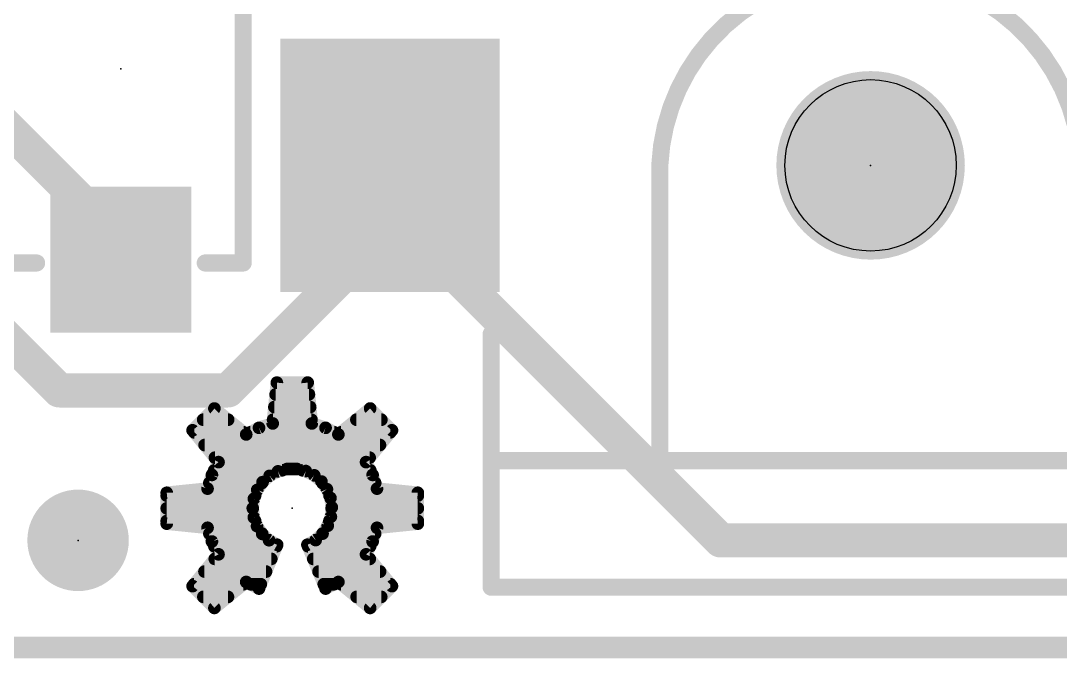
# Model space of a CAD drawing. Extents: x -128 to 56, y -3 to 18.
# Drawn here: x 8.21 to 20.54, y -0.13 to 7.43 of the extents above; entities that cross this region are included whole.
import ezdxf

# ---------------------------------------------------------------- set-up
doc = ezdxf.new("R2010")
doc.units = 0
for name, color, linetype in [('1', 12, 'CONTINUOUS'), ('16', 132, 'CONTINUOUS'), ('20', 53, 'CONTINUOUS'), ('21', 53, 'CONTINUOUS'), ('23', 53, 'CONTINUOUS'), ('29', 253, 'CONTINUOUS'), ('30', 253, 'CONTINUOUS'), ('31', 253, 'CONTINUOUS'), ('49', 253, 'CONTINUOUS'), ('51', 53, 'CONTINUOUS')]:
    doc.layers.add(name, color=color, linetype=linetype)

# ---------------------------------------------------------------- blocks, each defined once
blk = doc.blocks.new('RECT')
blk.add_solid([(-0.5, -0.5), (0.5, -0.5), (-0.5, 0.5), (0.5, 0.5)])
blk = doc.blocks.new('PIE')
at = {"const_width": 0.5}
blk.add_lwpolyline([(0, -0.25, 1), (0, 0.25, 1), (0, -0.25)], format="xyb", dxfattribs=at)

msp = doc.modelspace()

# ---------------------------------------------------------------- linework, layer by layer
at = {"layer": '1'}
for points, const_width in [([(6.635, 7.58), (9.398, 4.817)], 0.4064), ([(12.588, 5.715), (12.588, 5.192)], 0.4064), ([(12.588, 5.192), (12.7, 5.08)], 0.4064), ([(6.635, 5.08), (8.667, 3.048)], 0.4064), ([(10.668, 3.048), (12.7, 5.08)], 0.4064), ([(12.7, 5.08), (16.51, 1.27)], 0.4064), ([(9.398, 4.817), (9.398, 4.5974)], 0.4064), ([(8.667, 3.048), (10.668, 3.048)], 0.4064), ([(16.51, 1.27), (33.02, 1.27)], 0.4064), ([(54.61, 0), (0, 0)], 0.254)]:
    msp.add_lwpolyline(points, dxfattribs=dict(at, const_width=const_width))
at = {"layer": '1', "const_width": 0.2032}
for points in [[(12.6896, 5.715, 1), (12.4864, 5.715)], [(12.6598, 5.2638, 1), (12.5162, 5.1202)], [(12.4864, 5.192, 1), (12.6896, 5.192)], [(12.7718, 5.1518, 1), (12.6282, 5.0082)], [(12.7718, 5.0082, 1), (12.6282, 5.1518)], [(12.6282, 5.0082, 1), (12.7718, 5.1518)], [(9.4996, 4.817, 1), (9.2964, 4.817)], [(9.3262, 4.7452, 1), (9.4698, 4.8888)], [(9.2964, 4.5974, 1), (9.4996, 4.5974)], [(8.667, 3.1496, 1), (8.667, 2.9464)], [(8.5952, 2.9762, 1), (8.7388, 3.1198)], [(10.5962, 3.1198, 1), (10.7398, 2.9762)], [(10.668, 2.9464, 1), (10.668, 3.1496)], [(16.51, 1.3716, 1), (16.51, 1.1684)], [(16.4382, 1.1982, 1), (16.5818, 1.3418)]]:
    msp.add_lwpolyline(points, format="xyb", dxfattribs=at)
at = {"layer": '16', "const_width": 0.254}
msp.add_lwpolyline([(54.61, 0), (0, 0)], dxfattribs=at)
at = {"layer": '20', "const_width": 0.2032}
msp.add_lwpolyline([(0, 0), (54.61, 0)], dxfattribs=at)
at = {"layer": '20'}
msp.add_circle((18.288, 5.715), 1.016, dxfattribs=at)
at = {"layer": '21'}
for points, const_width in [([(10.848, 9.158), (10.848, 4.558)], 0.2032), ([(15.788, 2.215), (15.788, 5.715)], 0.2032), ([(8.398, 4.558), (7.948, 4.558)], 0.2032), ([(10.848, 4.558), (10.398, 4.558)], 0.2032), ([(13.788, 2.215), (13.788, 3.715)], 0.2032), ([(11.2472, 3.1398), (11.198, 2.6559)], 0.15), ([(11.6128, 3.1398), (11.2472, 3.1398)], 0.15), ([(11.662, 2.6559), (11.6128, 3.1398)], 0.15), ([(11.233, 3), (11.627, 3)], 0.15), ([(10.5065, 2.833), (10.248, 2.5745)], 0.15), ([(10.8835, 2.5256), (10.5065, 2.833)], 0.15), ([(11.2177, 2.85), (11.6423, 2.85)], 0.15), ([(12.3535, 2.833), (11.9765, 2.5256)], 0.15), ([(12.612, 2.5745), (12.3535, 2.833)], 0.15), ([(10.3735, 2.7), (10.6696, 2.7)], 0.15), ([(11.198, 2.6559), (11.0353, 2.6038)], 0.15), ([(11.2025, 2.7), (11.6575, 2.7)], 0.15), ([(11.8247, 2.6038), (11.662, 2.6559)], 0.15), ([(12.1904, 2.7), (12.4865, 2.7)], 0.15), ([(10.248, 2.5745), (10.5554, 2.1975)], 0.15), ([(10.268, 2.55), (10.8536, 2.55)], 0.15), ([(11.0353, 2.6038), (10.8835, 2.5256)], 0.15), ([(10.9309, 2.55), (11.9291, 2.55)], 0.15), ([(11.9765, 2.5256), (11.8247, 2.6038)], 0.15), ([(12.0064, 2.55), (12.592, 2.55)], 0.15), ([(12.3046, 2.1975), (12.612, 2.5745)], 0.15), ([(10.3903, 2.4), (12.4697, 2.4)], 0.15), ([(10.5554, 2.1975), (10.4772, 2.0457)], 0.15), ([(10.5126, 2.25), (12.3474, 2.25)], 0.15), ([(12.3828, 2.0457), (12.3046, 2.1975)], 0.15), ([(13.788, 2.215), (15.788, 2.215)], 0.2032), ([(15.788, 2.215), (20.788, 2.215)], 0.2032), ([(10.4772, 2.0457), (10.4251, 1.883)], 0.15), ([(10.5052, 2.1), (11.3078, 2.1)], 0.15), ([(11.0776, 1.96), (11.1611, 2.0349)], 0.15), ([(11.1611, 2.0349), (11.2601, 2.0878)], 0.15), ([(11.2601, 2.0878), (11.3688, 2.1156)], 0.15), ([(11.3688, 2.1156), (11.481, 2.1168)], 0.15), ([(11.481, 2.1168), (11.5902, 2.0914)], 0.15), ([(11.5532, 2.1), (12.3548, 2.1)], 0.15), ([(11.5902, 2.0914), (11.6903, 2.0406)], 0.15), ([(11.6903, 2.0406), (11.7755, 1.9676)], 0.15), ([(12.4349, 1.883), (12.3828, 2.0457)], 0.15), ([(10.4466, 1.95), (11.0707, 1.95)], 0.15), ([(11.0142, 1.8674), (11.0776, 1.96)], 0.15), ([(11.7755, 1.9676), (11.8409, 1.8764)], 0.15), ([(11.7881, 1.95), (12.4134, 1.95)], 0.15), ([(10.4251, 1.883), (9.9412, 1.8338)], 0.15), ([(9.9412, 1.8338), (9.9412, 1.4682)], 0.15), ([(9.9412, 1.8), (10.9888, 1.8)], 0.15), ([(10.9747, 1.7624), (11.0142, 1.8674)], 0.15), ([(11.8409, 1.8764), (11.8827, 1.7723)], 0.15), ([(11.8715, 1.8), (12.9188, 1.8)], 0.15), ([(12.9188, 1.8338), (12.4349, 1.883)], 0.15), ([(12.9188, 1.4682), (12.9188, 1.8338)], 0.15), ([(10.9612, 1.651), (10.9747, 1.7624)], 0.15), ([(10.9741, 1.5416), (10.9612, 1.651)], 0.15), ([(11.8827, 1.7723), (11.8985, 1.6612)], 0.15), ([(11.8985, 1.6612), (11.8876, 1.5495)], 0.15), ([(9.9412, 1.65), (10.9613, 1.65)], 0.15), ([(11.0123, 1.4382), (10.9741, 1.5416)], 0.15), ([(11.8876, 1.5495), (11.8503, 1.4437)], 0.15), ([(11.8974, 1.65), (12.9188, 1.65)], 0.15), ([(9.9412, 1.5), (10.9895, 1.5)], 0.15), ([(9.9412, 1.4682), (10.4251, 1.419)], 0.15), ([(10.4251, 1.419), (10.4772, 1.2563)], 0.15), ([(11.0735, 1.3465), (11.0123, 1.4382)], 0.15), ([(11.8503, 1.4437), (11.789, 1.3497)], 0.15), ([(11.8701, 1.5), (12.9188, 1.5)], 0.15), ([(12.3828, 1.2563), (12.4349, 1.419)], 0.15), ([(12.4349, 1.419), (12.9188, 1.4682)], 0.15), ([(10.4472, 1.35), (11.0712, 1.35)], 0.15), ([(11.1544, 1.2717), (11.0735, 1.3465)], 0.15), ([(11.789, 1.3497), (11.7072, 1.273)], 0.15), ([(11.7893, 1.35), (12.4128, 1.35)], 0.15), ([(10.4772, 1.2563), (10.5554, 1.1045)], 0.15), ([(10.5062, 1.2), (11.2432, 1.2)], 0.15), ([(11.0353, 0.6982), (11.2506, 1.2179)], 0.15), ([(11.2506, 1.2179), (11.1544, 1.2717)], 0.15), ([(11.7072, 1.273), (11.6094, 1.2179)], 0.15), ([(11.6094, 1.2179), (11.8247, 0.6982)], 0.15), ([(11.6168, 1.2), (12.3538, 1.2)], 0.15), ([(12.3046, 1.1045), (12.3828, 1.2563)], 0.15), ([(10.5554, 1.1045), (10.248, 0.7275)], 0.15), ([(10.511, 1.05), (11.181, 1.05)], 0.15), ([(11.679, 1.05), (12.349, 1.05)], 0.15), ([(12.612, 0.7275), (12.3046, 1.1045)], 0.15), ([(10.3887, 0.9), (11.1189, 0.9)], 0.15), ([(11.7411, 0.9), (12.4713, 0.9)], 0.15), ([(10.248, 0.7275), (10.5065, 0.469)], 0.15), ([(10.2663, 0.75), (10.8511, 0.75)], 0.15), ([(10.5065, 0.469), (10.8835, 0.7764)], 0.15), ([(10.8835, 0.7764), (11.0353, 0.6982)], 0.15), ([(10.9347, 0.75), (11.0568, 0.75)], 0.15), ([(11.8032, 0.75), (11.9253, 0.75)], 0.15), ([(11.8247, 0.6982), (11.9765, 0.7764)], 0.15), ([(11.9765, 0.7764), (12.3535, 0.469)], 0.15), ([(12.0089, 0.75), (12.5937, 0.75)], 0.15), ([(12.3535, 0.469), (12.612, 0.7275)], 0.15), ([(10.3755, 0.6), (10.6672, 0.6)], 0.15), ([(12.1928, 0.6), (12.4845, 0.6)], 0.15)]:
    msp.add_lwpolyline(points, dxfattribs=dict(at, const_width=const_width))
for points, const_width in [([(18.288, 8.001, 0.4142), (15.788, 5.715)], 0.2032), ([(20.788, 5.715, 0.4142), (18.288, 8.001)], 0.2032), ([(15.8388, 5.715, 1), (15.7372, 5.715)], 0.1016), ([(15.7373, 5.7173, 1), (15.8387, 5.7127)], 0.1016), ([(8.398, 4.5072, 1), (8.398, 4.6088)], 0.1016), ([(10.398, 4.6088, 1), (10.398, 4.5072)], 0.1016), ([(10.7972, 4.558, 1), (10.8988, 4.558)], 0.1016), ([(10.848, 4.5072, 1), (10.848, 4.6088)], 0.1016), ([(13.8388, 3.715, 1), (13.7372, 3.715)], 0.1016), ([(11.2472, 3.1773, 1), (11.2472, 3.1023)], 0.075), ([(11.2845, 3.136, 1), (11.2099, 3.1436)], 0.075), ([(11.6501, 3.1436, 1), (11.5755, 3.136)], 0.075), ([(11.6128, 3.1023, 1), (11.6128, 3.1773)], 0.075), ([(11.233, 3.0375, 1), (11.233, 2.9625)], 0.075), ([(11.627, 2.9625, 1), (11.627, 3.0375)], 0.075), ([(10.5302, 2.8621, 1), (10.4828, 2.8039)], 0.075), ([(10.533, 2.8065, 1), (10.48, 2.8595)], 0.075), ([(11.2177, 2.8875, 1), (11.2177, 2.8125)], 0.075), ([(11.6423, 2.8125, 1), (11.6423, 2.8875)], 0.075), ([(12.38, 2.8595, 1), (12.327, 2.8065)], 0.075), ([(12.3772, 2.8039, 1), (12.3298, 2.8621)], 0.075), ([(10.3735, 2.7375, 1), (10.3735, 2.6625)], 0.075), ([(10.6696, 2.6625, 1), (10.6696, 2.7375)], 0.075), ([(11.2025, 2.7375, 1), (11.2025, 2.6625)], 0.075), ([(11.2094, 2.6202, 1), (11.1866, 2.6916)], 0.075), ([(11.6734, 2.6916, 1), (11.6506, 2.6202)], 0.075), ([(11.6575, 2.6625, 1), (11.6575, 2.7375)], 0.075), ([(12.1904, 2.7375, 1), (12.1904, 2.6625)], 0.075), ([(12.4865, 2.6625, 1), (12.4865, 2.7375)], 0.075), ([(10.2771, 2.5982, 1), (10.2189, 2.5508)], 0.075), ([(10.2215, 2.601, 1), (10.2745, 2.548)], 0.075), ([(10.268, 2.5875, 1), (10.268, 2.5125)], 0.075), ([(10.8663, 2.5589, 1), (10.9007, 2.4923)], 0.075), ([(10.8536, 2.5125, 1), (10.8536, 2.5875)], 0.075), ([(10.8598, 2.4965, 1), (10.9072, 2.5547)], 0.075), ([(10.9309, 2.5875, 1), (10.9309, 2.5125)], 0.075), ([(11.0239, 2.6395, 1), (11.0468, 2.5681)], 0.075), ([(11.0525, 2.5705, 1), (11.0182, 2.6372)], 0.075), ([(11.1607, 2.6597, 1), (11.2353, 2.6521)], 0.075), ([(11.6247, 2.6521, 1), (11.6993, 2.6597)], 0.075), ([(11.8418, 2.6372, 1), (11.8075, 2.5705)], 0.075), ([(11.8132, 2.5681, 1), (11.8361, 2.6395)], 0.075), ([(11.9291, 2.5125, 1), (11.9291, 2.5875)], 0.075), ([(11.9528, 2.5547, 1), (12.0002, 2.4965)], 0.075), ([(11.9593, 2.4923, 1), (11.9937, 2.5589)], 0.075), ([(12.0064, 2.5875, 1), (12.0064, 2.5125)], 0.075), ([(12.6411, 2.5508, 1), (12.5829, 2.5982)], 0.075), ([(12.5855, 2.548, 1), (12.6385, 2.601)], 0.075), ([(12.592, 2.5125, 1), (12.592, 2.5875)], 0.075), ([(10.3903, 2.4375, 1), (10.3903, 2.3625)], 0.075), ([(12.4697, 2.3625, 1), (12.4697, 2.4375)], 0.075), ([(10.5126, 2.2875, 1), (10.5126, 2.2125)], 0.075), ([(10.5887, 2.1803, 1), (10.5221, 2.2147)], 0.075), ([(10.5263, 2.1738, 1), (10.5845, 2.2212)], 0.075), ([(12.3379, 2.2147, 1), (12.2713, 2.1803)], 0.075), ([(12.2755, 2.2212, 1), (12.3337, 2.1738)], 0.075), ([(12.3474, 2.2125, 1), (12.3474, 2.2875)], 0.075), ([(13.788, 2.2658, 1), (13.788, 2.1642)], 0.1016), ([(13.7372, 2.215, 1), (13.8388, 2.215)], 0.1016), ([(15.788, 2.2658, 1), (15.788, 2.1642)], 0.1016), ([(15.7372, 2.215, 1), (15.8388, 2.215)], 0.1016), ([(15.788, 2.1642, 1), (15.788, 2.2658)], 0.1016), ([(10.4438, 2.0628, 1), (10.5105, 2.0285)], 0.075), ([(10.5129, 2.0342, 1), (10.4415, 2.0571)], 0.075), ([(10.5052, 2.1375, 1), (10.5052, 2.0625)], 0.075), ([(11.1434, 2.068, 1), (11.1788, 2.0018)], 0.075), ([(11.1861, 2.007, 1), (11.1361, 2.0628)], 0.075), ([(11.2508, 2.1241, 1), (11.2694, 2.0514)], 0.075), ([(11.2778, 2.0547, 1), (11.2424, 2.1208)], 0.075), ([(11.3078, 2.0625, 1), (11.3078, 2.1375)], 0.075), ([(11.3684, 2.1531, 1), (11.3692, 2.0781)], 0.075), ([(11.3781, 2.0793, 1), (11.3595, 2.1519)], 0.075), ([(11.4895, 2.1534, 1), (11.4725, 2.0803)], 0.075), ([(11.4814, 2.0793, 1), (11.4806, 2.1543)], 0.075), ([(11.5532, 2.1375, 1), (11.5532, 2.0625)], 0.075), ([(11.6072, 2.1248, 1), (11.5733, 2.0579)], 0.075), ([(11.5817, 2.0548, 1), (11.5988, 2.1279)], 0.075), ([(11.7147, 2.0691, 1), (11.6659, 2.0122)], 0.075), ([(11.6734, 2.0072, 1), (11.7073, 2.0741)], 0.075), ([(12.4185, 2.0571, 1), (12.3471, 2.0342)], 0.075), ([(12.3495, 2.0285, 1), (12.4162, 2.0628)], 0.075), ([(12.3548, 2.0625, 1), (12.3548, 2.1375)], 0.075), ([(10.4466, 1.9875, 1), (10.4466, 1.9125)], 0.075), ([(11.0525, 1.9879, 1), (11.1026, 1.9321)], 0.075), ([(11.1085, 1.9388, 1), (11.0466, 1.9812)], 0.075), ([(11.0707, 1.9125, 1), (11.0707, 1.9875)], 0.075), ([(11.806, 1.9894, 1), (11.745, 1.9457)], 0.075), ([(11.7881, 1.9875, 1), (11.7881, 1.9125)], 0.075), ([(11.7511, 1.9391, 1), (11.7999, 1.996)], 0.075), ([(12.4134, 1.9125, 1), (12.4134, 1.9875)], 0.075), ([(9.9787, 1.8338, 1), (9.9037, 1.8338)], 0.075), ([(9.9374, 1.8711, 1), (9.945, 1.7965)], 0.075), ([(9.9412, 1.8375, 1), (9.9412, 1.7625)], 0.075), ([(10.3894, 1.8944, 1), (10.4608, 1.8716)], 0.075), ([(10.4289, 1.8457, 1), (10.4213, 1.9203)], 0.075), ([(10.9832, 1.8886, 1), (11.0451, 1.8462)], 0.075), ([(11.0493, 1.8542, 1), (10.9791, 1.8806)], 0.075), ([(10.9888, 1.7625, 1), (10.9888, 1.8375)], 0.075), ([(11.8756, 1.8904, 1), (11.8061, 1.8624)], 0.075), ([(11.8104, 1.8545, 1), (11.8713, 1.8982)], 0.075), ([(11.8715, 1.8375, 1), (11.8715, 1.7625)], 0.075), ([(12.4387, 1.9203, 1), (12.4311, 1.8457)], 0.075), ([(12.3992, 1.8716, 1), (12.4706, 1.8944)], 0.075), ([(12.9563, 1.8338, 1), (12.8813, 1.8338)], 0.075), ([(12.915, 1.7965, 1), (12.9226, 1.8711)], 0.075), ([(12.9188, 1.7625, 1), (12.9188, 1.8375)], 0.075), ([(10.9984, 1.6554, 1), (10.924, 1.6466)], 0.075), ([(10.9396, 1.7756, 1), (11.0097, 1.7492)], 0.075), ([(11.0119, 1.7579, 1), (10.9374, 1.7669)], 0.075), ([(11.9198, 1.7776, 1), (11.8455, 1.767)], 0.075), ([(11.8479, 1.7583, 1), (11.9175, 1.7862)], 0.075), ([(11.9359, 1.6575, 1), (11.8612, 1.6648)], 0.075), ([(9.9412, 1.6875, 1), (9.9412, 1.6125)], 0.075), ([(10.924, 1.6555, 1), (10.9984, 1.6465)], 0.075), ([(11.0093, 1.5545, 1), (10.939, 1.5286)], 0.075), ([(10.9613, 1.6125, 1), (10.9613, 1.6875)], 0.075), ([(11.9229, 1.5371, 1), (11.8522, 1.562)], 0.075), ([(11.8974, 1.6875, 1), (11.8974, 1.6125)], 0.075), ([(11.8614, 1.6559, 1), (11.9357, 1.6665)], 0.075), ([(12.9188, 1.6125, 1), (12.9188, 1.6875)], 0.075), ([(9.9412, 1.5375, 1), (9.9412, 1.4625)], 0.075), ([(9.945, 1.5055, 1), (9.9374, 1.4309)], 0.075), ([(9.9037, 1.4682, 1), (9.9787, 1.4682)], 0.075), ([(10.4608, 1.4304, 1), (10.3894, 1.4076)], 0.075), ([(10.4213, 1.3817, 1), (10.4289, 1.4563)], 0.075), ([(10.9369, 1.5372, 1), (11.0114, 1.546)], 0.075), ([(11.0435, 1.459, 1), (10.9811, 1.4173)], 0.075), ([(10.9771, 1.4252, 1), (11.0475, 1.4511)], 0.075), ([(10.9895, 1.4625, 1), (10.9895, 1.5375)], 0.075), ([(11.815, 1.4561, 1), (11.8857, 1.4312)], 0.075), ([(11.8818, 1.4232, 1), (11.8189, 1.4641)], 0.075), ([(11.8701, 1.5375, 1), (11.8701, 1.4625)], 0.075), ([(11.8502, 1.5532, 1), (11.9249, 1.5458)], 0.075), ([(12.4311, 1.4563, 1), (12.4387, 1.3817)], 0.075), ([(12.4706, 1.4076, 1), (12.3992, 1.4304)], 0.075), ([(12.8813, 1.4682, 1), (12.9563, 1.4682)], 0.075), ([(12.9226, 1.4309, 1), (12.915, 1.5055)], 0.075), ([(12.9188, 1.4625, 1), (12.9188, 1.5375)], 0.075), ([(10.4472, 1.3875, 1), (10.4472, 1.3125)], 0.075), ([(11.099, 1.3741, 1), (11.0481, 1.319)], 0.075), ([(11.0423, 1.3257, 1), (11.1047, 1.3674)], 0.075), ([(11.0712, 1.3125, 1), (11.0712, 1.3875)], 0.075), ([(11.7576, 1.3702, 1), (11.8205, 1.3292)], 0.075), ([(11.7893, 1.3875, 1), (11.7893, 1.3125)], 0.075), ([(11.8147, 1.3223, 1), (11.7634, 1.377)], 0.075), ([(12.4128, 1.3125, 1), (12.4128, 1.3875)], 0.075), ([(10.5105, 1.2735, 1), (10.4438, 1.2392)], 0.075), ([(10.4415, 1.2449, 1), (10.5129, 1.2678)], 0.075), ([(10.5062, 1.2375, 1), (10.5062, 1.1625)], 0.075), ([(11.1728, 1.3045, 1), (11.1361, 1.239)], 0.075), ([(11.129, 1.2442, 1), (11.1799, 1.2993)], 0.075), ([(11.2852, 1.2035, 1), (11.216, 1.2323)], 0.075), ([(11.2323, 1.1852, 1), (11.2689, 1.2506)], 0.075), ([(11.2432, 1.1625, 1), (11.2432, 1.2375)], 0.075), ([(11.644, 1.2323, 1), (11.5748, 1.2035)], 0.075), ([(11.591, 1.2506, 1), (11.6278, 1.1852)], 0.075), ([(11.6168, 1.2375, 1), (11.6168, 1.1625)], 0.075), ([(11.6815, 1.3003, 1), (11.7328, 1.2456)], 0.075), ([(11.7256, 1.2403, 1), (11.6888, 1.3056)], 0.075), ([(12.3471, 1.2678, 1), (12.4185, 1.2449)], 0.075), ([(12.4162, 1.2392, 1), (12.3495, 1.2735)], 0.075), ([(12.3538, 1.1625, 1), (12.3538, 1.2375)], 0.075), ([(10.511, 1.0875, 1), (10.511, 1.0125)], 0.075), ([(10.5221, 1.0873, 1), (10.5887, 1.1217)], 0.075), ([(10.5845, 1.0808, 1), (10.5263, 1.1282)], 0.075), ([(11.181, 1.0125, 1), (11.181, 1.0875)], 0.075), ([(11.679, 1.0875, 1), (11.679, 1.0125)], 0.075), ([(12.3337, 1.1282, 1), (12.2755, 1.0808)], 0.075), ([(12.2713, 1.1217, 1), (12.3379, 1.0873)], 0.075), ([(12.349, 1.0125, 1), (12.349, 1.0875)], 0.075), ([(10.3887, 0.9375, 1), (10.3887, 0.8625)], 0.075), ([(11.1189, 0.8625, 1), (11.1189, 0.9375)], 0.075), ([(11.7411, 0.9375, 1), (11.7411, 0.8625)], 0.075), ([(12.4713, 0.8625, 1), (12.4713, 0.9375)], 0.075), ([(10.2745, 0.754, 1), (10.2215, 0.701)], 0.075), ([(10.2189, 0.7512, 1), (10.2771, 0.7038)], 0.075), ([(10.2663, 0.7875, 1), (10.2663, 0.7125)], 0.075), ([(10.9007, 0.8097, 1), (10.8663, 0.7431)], 0.075), ([(10.8511, 0.7125, 1), (10.8511, 0.7875)], 0.075), ([(10.9072, 0.7473, 1), (10.8598, 0.8055)], 0.075), ([(10.9347, 0.7875, 1), (10.9347, 0.7125)], 0.075), ([(11.0007, 0.7126, 1), (11.0699, 0.6838)], 0.075), ([(11.0181, 0.6649, 1), (11.0525, 0.7315)], 0.075), ([(11.0568, 0.7125, 1), (11.0568, 0.7875)], 0.075), ([(11.8032, 0.7875, 1), (11.8032, 0.7125)], 0.075), ([(11.8075, 0.7315, 1), (11.8419, 0.6649)], 0.075), ([(11.7901, 0.6838, 1), (11.8593, 0.7126)], 0.075), ([(11.9253, 0.7125, 1), (11.9253, 0.7875)], 0.075), ([(12.0002, 0.8055, 1), (11.9528, 0.7473)], 0.075), ([(11.9937, 0.7431, 1), (11.9593, 0.8097)], 0.075), ([(12.0089, 0.7875, 1), (12.0089, 0.7125)], 0.075), ([(12.5829, 0.7038, 1), (12.6411, 0.7512)], 0.075), ([(12.6385, 0.701, 1), (12.5855, 0.754)], 0.075), ([(12.5937, 0.7125, 1), (12.5937, 0.7875)], 0.075), ([(10.3755, 0.6375, 1), (10.3755, 0.5625)], 0.075), ([(10.6672, 0.5625, 1), (10.6672, 0.6375)], 0.075), ([(12.1928, 0.6375, 1), (12.1928, 0.5625)], 0.075), ([(12.4845, 0.5625, 1), (12.4845, 0.6375)], 0.075), ([(10.4828, 0.4981, 1), (10.5302, 0.4399)], 0.075), ([(10.48, 0.4425, 1), (10.533, 0.4955)], 0.075), ([(12.327, 0.4955, 1), (12.38, 0.4425)], 0.075), ([(12.3298, 0.4399, 1), (12.3772, 0.4981)], 0.075)]:
    msp.add_lwpolyline(points, format="xyb", dxfattribs=dict(at, const_width=const_width))
at = {"layer": '23'}
for p in [(9.398, 6.858), (18.288, 5.715), (11.43, 1.651), (8.89, 1.27)]:
    msp.add_point(p, dxfattribs=at)
at = {"layer": '29', "const_width": 1.1176}
msp.add_lwpolyline([(18.288, 5.1562, 1), (18.288, 6.2738, 1), (18.288, 5.1562)], format="xyb", dxfattribs=at)
at = {"layer": '30', "const_width": 1.1176}
msp.add_lwpolyline([(18.288, 5.1562, 1), (18.288, 6.2738, 1), (18.288, 5.1562)], format="xyb", dxfattribs=at)
at = {"layer": '51', "const_width": 0.2032}
for points in [[(13.788, 0.715), (13.788, 2.215)], [(13.788, 0.715), (22.788, 0.715)]]:
    msp.add_lwpolyline(points, dxfattribs=at)
at = {"layer": '51', "const_width": 0.1016}
for points in [[(13.8388, 2.215, 1), (13.7372, 2.215)], [(13.788, 0.7658, 1), (13.788, 0.6642)], [(13.7372, 0.715, 1), (13.8388, 0.715)]]:
    msp.add_lwpolyline(points, format="xyb", dxfattribs=at)

# ---------------------------------------------------------------- block references
at = {"layer": '1'}
for p, xscale, yscale, rotation in [((12.588, 5.715), 2.8, 2.4, 90), ((9.398, 4.5974), 1.524, 1.47, 270)]:
    msp.add_blockref('RECT', p, dxfattribs=dict(at, xscale=xscale, yscale=yscale, rotation=rotation))
msp.add_blockref('PIE', (8.89, 1.27), dxfattribs=at)
at = {"layer": '29'}
for p, xscale, yscale, rotation in [((12.588, 5.715), 3.0032, 2.6032, 90), ((9.398, 4.5974), 1.7272, 1.6732, 270)]:
    msp.add_blockref('RECT', p, dxfattribs=dict(at, xscale=xscale, yscale=yscale, rotation=rotation))
at = {"layer": '29', "xscale": 1.2032, "yscale": 1.2032}
msp.add_blockref('PIE', (8.89, 1.27), dxfattribs=at)
at = {"layer": '31'}
for p, xscale, yscale, rotation in [((12.588, 5.715), 2.8, 2.4, 90), ((9.398, 4.5974), 1.524, 1.47, 270)]:
    msp.add_blockref('RECT', p, dxfattribs=dict(at, xscale=xscale, yscale=yscale, rotation=rotation))
at = {"layer": '49', "xscale": 1.2446, "yscale": 1.4732, "rotation": 90}
msp.add_blockref('RECT', (9.398, 4.7117), dxfattribs=at)

doc.saveas('drawing.dxf')
